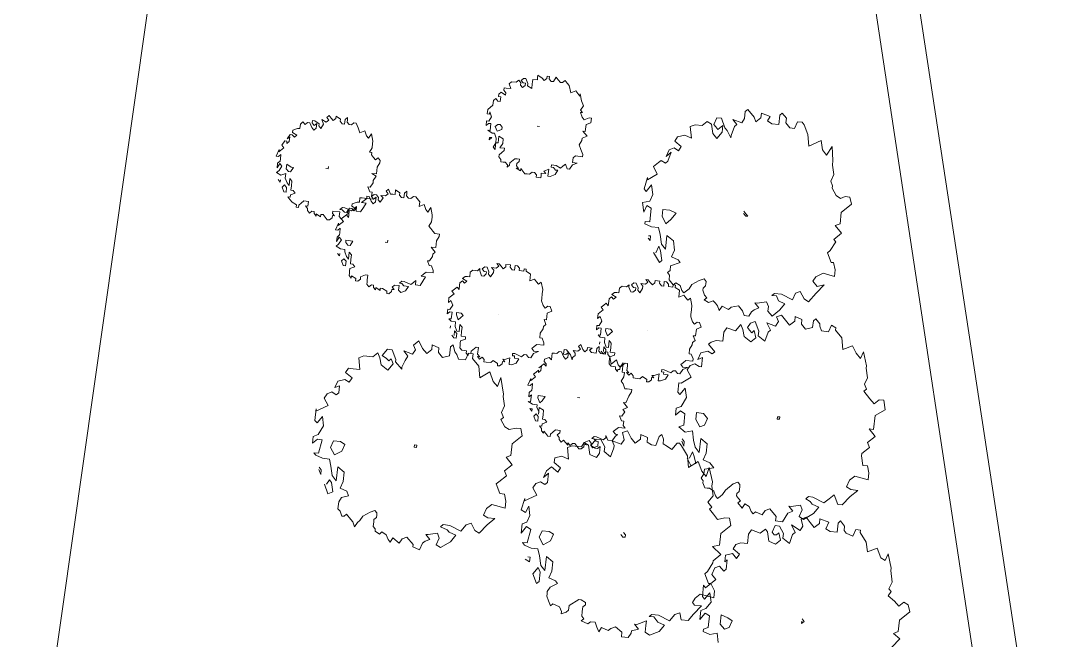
# Model space of a CAD drawing. Header units: metres. Extents: x -977055 to 805873, y -1033982 to 242021.
# Drawn here: x 2703.89 to 2727.54, y 1044.46 to 1058.74 of the extents above; entities that cross this region are included whole.
import ezdxf

# ---------------------------------------------------------------- set-up
doc = ezdxf.new("R2010")
doc.units = ezdxf.units.M
doc.layers.add('PDF_acera', color=7, linetype='Continuous')
doc.layers.add('PDF_PLANTAS', color=7, linetype='Continuous')

# ---------------------------------------------------------------- blocks, each defined once
blk = doc.blocks.new('CALLE')
at = {"layer": 'PDF_acera', "lineweight": 9}
for points in [[(-63.758016, -221.163264), (-63.71568, -219.469824), (-62.360928, -218.199744), (29.719872, -221.332608)], [(-61.683552, -257.910912), (38.822112, -231.450912)], [(-61.429536, -258.757632), (39.033792, -232.21296)]]:
    blk.add_lwpolyline(points, dxfattribs=at)
at = {"layer": 'PDF_PLANTAS', "lineweight": 9}
for points in [[(24.300864, -225.058176), (24.3432, -225.058176), (24.300864, -225.01584), (24.216192, -225.01584), (24.216192, -224.973504), (24.258528, -224.931168), (24.300864, -224.931168), (24.3432, -224.846496), (24.300864, -224.846496), (24.258528, -224.80416), (24.300864, -224.761824), (24.3432, -224.719488), (24.300864, -224.677152), (24.258528, -224.719488), (24.216192, -224.677152), (24.258528, -224.59248), (24.173856, -224.634816), (24.089184, -224.59248), (24.13152, -224.550144), (24.173856, -224.550144), (24.216192, -224.465472), (24.216192, -224.423136), (24.173856, -224.423136), (24.13152, -224.465472), (24.173856, -224.507808), (24.089184, -224.507808), (24.046848, -224.465472), (24.089184, -224.423136), (24.173856, -224.3808), (24.173856, -224.338464), (24.13152, -224.296128), (24.173856, -224.253792), (24.13152, -224.211456), (24.046848, -224.211456), (24.046848, -224.16912), (24.004512, -224.084448), (23.962176, -224.084448), (23.91984, -224.16912), (23.877504, -224.126784), (23.91984, -224.084448), (23.91984, -224.042112), (23.835168, -223.999776), (23.877504, -224.042112), (23.792832, -224.042112), (23.750496, -223.999776), (23.792832, -223.999776), (23.792832, -223.95744), (23.70816, -223.915104), (23.665824, -223.95744), (23.581152, -223.872768), (23.623488, -223.872768), (23.49648, -223.830432), (23.49648, -223.872768), (23.538816, -223.915104), (23.454144, -223.915104), (23.411808, -223.915104), (23.369472, -223.872768), (23.2848, -223.872768), (23.369472, -223.915104), (23.327136, -223.95744), (23.242464, -223.915104), (23.200128, -223.872768), (23.157792, -223.95744), (23.200128, -224.042112), (23.115456, -224.042112), (23.030784, -224.084448), (22.988448, -224.126784), (23.115456, -224.126784), (23.07312, -224.16912), (22.988448, -224.16912), (22.903776, -224.16912), (22.903776, -224.211456), (22.86144, -224.253792), (22.819104, -224.16912), (22.776768, -224.16912), (22.776768, -224.126784), (22.734432, -224.16912), (22.692096, -224.211456), (22.64976, -224.296128), (22.607424, -224.296128), (22.607424, -224.338464), (22.64976, -224.338464), (22.692096, -224.3808), (22.734432, -224.423136), (22.734432, -224.465472), (22.734432, -224.507808), (22.692096, -224.507808), (22.64976, -224.507808), (22.64976, -224.465472), (22.607424, -224.507808), (22.565088, -224.507808), (22.522752, -224.550144), (22.565088, -224.59248), (22.565088, -224.634816), (22.522752, -224.634816), (22.480416, -224.677152), (22.522752, -224.677152), (22.480416, -224.761824), (22.522752, -224.761824), (22.522752, -224.80416), (22.480416, -224.846496), (22.43808, -224.888832), (22.43808, -224.931168), (22.480416, -224.973504), (22.522752, -224.973504), (22.522752, -225.01584), (22.565088, -224.973504), (22.607424, -224.973504), (22.607424, -225.100512), (22.565088, -225.100512), (22.522752, -225.100512), (22.480416, -225.142848), (22.565088, -225.22752), (22.607424, -225.269856), (22.607424, -225.185184), (22.64976, -225.142848), (22.64976, -225.100512), (22.692096, -225.142848), (22.692096, -225.185184), (22.64976, -225.312192), (22.692096, -225.354528), (22.734432, -225.396864), (22.64976, -225.396864), (22.64976, -225.481536), (22.734432, -225.523872), (22.819104, -225.566208), (22.819104, -225.523872), (22.819104, -225.481536), (22.86144, -225.523872), (22.903776, -225.566208), (22.903776, -225.693216), (22.946112, -225.65088), (23.030784, -225.65088), (23.030784, -225.608544), (23.115456, -225.566208), (23.115456, -225.608544), (23.200128, -225.65088), (23.242464, -225.65088), (23.327136, -225.693216), (23.369472, -225.608544), (23.369472, -225.693216), (23.49648, -225.693216), (23.581152, -225.735552), (23.623488, -225.735552), (23.665824, -225.693216), (23.623488, -225.65088), (23.665824, -225.608544), (23.70816, -225.566208), (23.750496, -225.566208), (23.750496, -225.523872), (23.835168, -225.566208), (23.91984, -225.566208), (23.962176, -225.566208), (24.089184, -225.523872), (24.004512, -225.481536), (24.046848, -225.4392), (24.13152, -225.396864), (24.089184, -225.312192), (24.173856, -225.269856), (24.258528, -225.22752), (24.258528, -225.185184), (24.216192, -225.142848), (24.216192, -225.100512), (24.258528, -225.058176)], [(22.946112, -223.999776), (22.86144, -224.042112), (22.86144, -224.084448), (22.946112, -224.084448), (22.988448, -224.042112)], [(23.369472, -224.042112), (23.2848, -224.042112), (23.242464, -224.084448), (23.242464, -224.126784), (23.327136, -224.16912), (23.327136, -224.126784)], [(20.278944, -227.471328), (20.405952, -227.428992), (20.363616, -227.386656), (20.194272, -227.386656), (20.151936, -227.259648), (20.236608, -227.174976), (20.32128, -227.174976), (20.363616, -227.047968), (20.278944, -227.047968), (20.194272, -226.963296), (20.278944, -226.878624), (20.405952, -226.793952), (20.32128, -226.70928), (20.236608, -226.751616), (20.151936, -226.70928), (20.194272, -226.539936), (20.1096, -226.624608), (20.024928, -226.582272), (19.89792, -226.539936), (19.855584, -226.539936), (19.982592, -226.412928), (20.024928, -226.412928), (20.194272, -226.328256), (20.194272, -226.243584), (20.067264, -226.158912), (20.024928, -226.243584), (19.982592, -226.28592), (20.024928, -226.328256), (19.940256, -226.370592), (19.813248, -226.28592), (19.89792, -226.158912), (20.024928, -226.116576), (20.1096, -226.07424), (20.024928, -225.989568), (20.024928, -225.820224), (19.982592, -225.735552), (19.770912, -225.777888), (19.770912, -225.65088), (19.770912, -225.566208), (19.68624, -225.523872), (19.601568, -225.65088), (19.516896, -225.608544), (19.559232, -225.523872), (19.516896, -225.396864), (19.389888, -225.354528), (19.432224, -225.4392), (19.305216, -225.4392), (19.26288, -225.396864), (19.305216, -225.312192), (19.26288, -225.22752), (19.178208, -225.185184), (19.0512, -225.269856), (18.924192, -225.058176), (18.966528, -225.058176), (18.754848, -225.058176), (18.712512, -225.100512), (18.83952, -225.185184), (18.670176, -225.22752), (18.500832, -225.142848), (18.458496, -225.058176), (18.331488, -225.058176), (18.41616, -225.142848), (18.41616, -225.22752), (18.162144, -225.185184), (18.162144, -225.100512), (18.119808, -225.142848), (18.077472, -225.269856), (18.077472, -225.396864), (17.950464, -225.4392), (17.78112, -225.481536), (17.696448, -225.566208), (17.950464, -225.566208), (17.865792, -225.693216), (17.696448, -225.693216), (17.56944, -225.65088), (17.527104, -225.777888), (17.442432, -225.820224), (17.400096, -225.693216), (17.315424, -225.65088), (17.273088, -225.65088), (17.188416, -225.65088), (17.14608, -225.693216), (17.061408, -225.735552), (17.061408, -225.777888), (17.103744, -225.820224), (17.019072, -225.904896), (16.976736, -225.947232), (16.892064, -225.989568), (16.976736, -226.031904), (17.019072, -226.07424), (17.103744, -226.116576), (17.188416, -226.243584), (17.230752, -226.328256), (17.188416, -226.370592), (17.14608, -226.370592), (17.103744, -226.370592), (17.061408, -226.328256), (17.019072, -226.328256), (16.9344, -226.328256), (16.892064, -226.370592), (16.849728, -226.370592), (16.807392, -226.455264), (16.849728, -226.4976), (16.807392, -226.582272), (16.72272, -226.624608), (16.680384, -226.666944), (16.765056, -226.70928), (16.680384, -226.836288), (16.765056, -226.878624), (16.807392, -226.963296), (16.680384, -227.090304), (16.638048, -227.090304), (16.595712, -227.217312), (16.72272, -227.259648), (16.765056, -227.301984), (16.807392, -227.386656), (16.892064, -227.301984), (16.892064, -227.34432), (16.9344, -227.513664), (16.849728, -227.556), (16.72272, -227.513664), (16.680384, -227.598336), (16.807392, -227.76768), (16.9344, -227.852352), (16.976736, -227.725344), (17.019072, -227.683008), (17.061408, -227.556), (17.103744, -227.598336), (17.103744, -227.725344), (17.019072, -227.937024), (17.14608, -228.021696), (17.188416, -228.106368), (17.061408, -228.19104), (17.019072, -228.275712), (17.188416, -228.40272), (17.315424, -228.529728), (17.315424, -228.40272), (17.35776, -228.318048), (17.484768, -228.360384), (17.56944, -228.445056), (17.527104, -228.699072), (17.654112, -228.699072), (17.78112, -228.656736), (17.78112, -228.572064), (17.950464, -228.487392), (17.9928, -228.529728), (18.119808, -228.656736), (18.20448, -228.6144), (18.331488, -228.741408), (18.458496, -228.6144), (18.500832, -228.699072), (18.712512, -228.699072), (18.881856, -228.868416), (19.008864, -228.82608), (19.008864, -228.741408), (18.966528, -228.6144), (19.008864, -228.529728), (19.135872, -228.445056), (19.178208, -228.487392), (19.26288, -228.445056), (19.389888, -228.487392), (19.559232, -228.445056), (19.601568, -228.445056), (19.89792, -228.360384), (19.728576, -228.318048), (19.813248, -228.233376), (19.982592, -228.148704), (19.855584, -227.97936), (20.067264, -227.937024), (20.194272, -227.810016), (20.278944, -227.810016), (20.278944, -227.725344), (20.151936, -227.683008), (20.151936, -227.556), (20.236608, -227.513664)], [(23.07312, -226.28592), (23.115456, -226.28592), (23.07312, -226.243584), (22.988448, -226.243584), (22.988448, -226.201248), (23.030784, -226.158912), (23.07312, -226.158912), (23.115456, -226.07424), (23.030784, -226.07424), (23.030784, -226.031904), (23.030784, -225.989568), (23.115456, -225.947232), (23.07312, -225.904896), (23.030784, -225.947232), (22.988448, -225.904896), (22.988448, -225.820224), (22.946112, -225.86256), (22.86144, -225.820224), (22.903776, -225.777888), (22.946112, -225.777888), (22.988448, -225.735552), (22.988448, -225.693216), (22.946112, -225.65088), (22.903776, -225.693216), (22.946112, -225.735552), (22.86144, -225.735552), (22.819104, -225.693216), (22.86144, -225.65088), (22.946112, -225.608544), (22.946112, -225.566208), (22.903776, -225.566208), (22.903776, -225.481536), (22.903776, -225.4392), (22.819104, -225.4392), (22.819104, -225.396864), (22.776768, -225.312192), (22.734432, -225.312192), (22.692096, -225.396864), (22.64976, -225.354528), (22.692096, -225.312192), (22.692096, -225.269856), (22.607424, -225.22752), (22.64976, -225.269856), (22.565088, -225.269856), (22.522752, -225.269856), (22.565088, -225.22752), (22.522752, -225.185184), (22.480416, -225.142848), (22.43808, -225.185184), (22.353408, -225.100512), (22.395744, -225.100512), (22.268736, -225.058176), (22.268736, -225.100512), (22.311072, -225.142848), (22.2264, -225.142848), (22.184064, -225.142848), (22.141728, -225.100512), (22.057056, -225.100512), (22.141728, -225.142848), (22.099392, -225.185184), (22.01472, -225.142848), (21.972384, -225.100512), (21.930048, -225.185184), (21.930048, -225.269856), (21.887712, -225.269856), (21.80304, -225.312192), (21.760704, -225.354528), (21.887712, -225.354528), (21.845376, -225.396864), (21.760704, -225.396864), (21.676032, -225.396864), (21.676032, -225.4392), (21.633696, -225.481536), (21.59136, -225.396864), (21.549024, -225.396864), (21.506688, -225.396864), (21.464352, -225.396864), (21.422016, -225.4392), (21.464352, -225.4392), (21.422016, -225.523872), (21.37968, -225.523872), (21.37968, -225.566208), (21.422016, -225.608544), (21.464352, -225.608544), (21.506688, -225.693216), (21.506688, -225.735552), (21.464352, -225.735552), (21.422016, -225.735552), (21.37968, -225.735552), (21.337344, -225.735552), (21.295008, -225.777888), (21.337344, -225.820224), (21.337344, -225.86256), (21.295008, -225.86256), (21.252672, -225.904896), (21.295008, -225.904896), (21.252672, -225.989568), (21.295008, -225.989568), (21.295008, -226.031904), (21.252672, -226.116576), (21.210336, -226.116576), (21.210336, -226.158912), (21.252672, -226.201248), (21.295008, -226.201248), (21.295008, -226.243584), (21.337344, -226.201248), (21.37968, -226.243584), (21.37968, -226.328256), (21.337344, -226.328256), (21.295008, -226.328256), (21.252672, -226.370592), (21.295008, -226.455264), (21.37968, -226.4976), (21.37968, -226.412928), (21.422016, -226.370592), (21.422016, -226.328256), (21.464352, -226.370592), (21.464352, -226.412928), (21.422016, -226.539936), (21.464352, -226.582272), (21.506688, -226.624608), (21.422016, -226.624608), (21.422016, -226.70928), (21.506688, -226.751616), (21.59136, -226.793952), (21.59136, -226.751616), (21.59136, -226.70928), (21.633696, -226.751616), (21.676032, -226.793952), (21.676032, -226.92096), (21.718368, -226.92096), (21.80304, -226.878624), (21.80304, -226.836288), (21.887712, -226.793952), (21.887712, -226.836288), (21.972384, -226.878624), (22.01472, -226.878624), (22.057056, -226.92096), (22.141728, -226.836288), (22.141728, -226.92096), (22.268736, -226.92096), (22.353408, -226.963296), (22.395744, -226.963296), (22.395744, -226.92096), (22.395744, -226.878624), (22.43808, -226.836288), (22.480416, -226.793952), (22.522752, -226.751616), (22.607424, -226.793952), (22.692096, -226.793952), (22.734432, -226.793952), (22.86144, -226.751616), (22.776768, -226.70928), (22.819104, -226.666944), (22.903776, -226.624608), (22.86144, -226.539936), (22.946112, -226.539936), (23.030784, -226.455264), (23.030784, -226.412928), (22.988448, -226.370592), (22.988448, -226.328256), (23.030784, -226.28592)], [(21.718368, -225.22752), (21.633696, -225.269856), (21.633696, -225.312192), (21.718368, -225.312192), (21.760704, -225.269856)], [(22.099392, -225.269856), (22.057056, -225.269856), (22.01472, -225.312192), (22.01472, -225.354528), (22.099392, -225.396864), (22.099392, -225.354528)], [(18.41616, -225.4392), (18.289152, -225.396864), (18.162144, -225.481536), (18.246816, -225.608544), (18.373824, -225.65088), (18.41616, -225.566208)], [(18.500832, -226.92096), (18.458496, -226.92096), (18.458496, -226.963296), (18.500832, -226.963296)], [(21.930048, -228.487392), (21.972384, -228.445056), (21.972384, -228.40272), (21.887712, -228.40272), (21.887712, -228.360384), (21.930048, -228.318048), (21.972384, -228.318048), (21.972384, -228.233376), (21.930048, -228.233376), (21.887712, -228.19104), (21.930048, -228.148704), (21.972384, -228.106368), (21.972384, -228.064032), (21.930048, -228.106368), (21.887712, -228.064032), (21.887712, -227.97936), (21.845376, -228.021696), (21.80304, -228.021696), (21.718368, -227.97936), (21.760704, -227.937024), (21.80304, -227.937024), (21.887712, -227.894688), (21.887712, -227.852352), (21.845376, -227.810016), (21.80304, -227.852352), (21.80304, -227.894688), (21.760704, -227.894688), (21.718368, -227.852352), (21.718368, -227.810016), (21.80304, -227.76768), (21.845376, -227.76768), (21.80304, -227.725344), (21.80304, -227.640672), (21.760704, -227.598336), (21.676032, -227.598336), (21.676032, -227.556), (21.676032, -227.513664), (21.633696, -227.471328), (21.59136, -227.556), (21.549024, -227.513664), (21.59136, -227.471328), (21.549024, -227.428992), (21.506688, -227.428992), (21.422016, -227.428992), (21.464352, -227.386656), (21.422016, -227.34432), (21.37968, -227.301984), (21.337344, -227.34432), (21.252672, -227.259648), (21.168, -227.259648), (21.210336, -227.301984), (21.125664, -227.34432), (21.040992, -227.301984), (21.040992, -227.259648), (20.95632, -227.259648), (20.998656, -227.301984), (20.998656, -227.34432), (20.871648, -227.34432), (20.871648, -227.301984), (20.829312, -227.34432), (20.829312, -227.428992), (20.74464, -227.428992), (20.659968, -227.471328), (20.659968, -227.513664), (20.786976, -227.513664), (20.74464, -227.556), (20.659968, -227.556), (20.575296, -227.556), (20.575296, -227.640672), (20.53296, -227.640672), (20.490624, -227.556), (20.448288, -227.556), (20.405952, -227.556), (20.363616, -227.556), (20.32128, -227.598336), (20.32128, -227.640672), (20.32128, -227.683008), (20.278944, -227.683008), (20.236608, -227.725344), (20.278944, -227.725344), (20.278944, -227.76768), (20.32128, -227.76768), (20.405952, -227.852352), (20.405952, -227.894688), (20.363616, -227.894688), (20.32128, -227.894688), (20.278944, -227.894688), (20.236608, -227.937024), (20.236608, -227.894688), (20.194272, -227.937024), (20.236608, -227.97936), (20.194272, -228.021696), (20.151936, -228.021696), (20.151936, -228.064032), (20.151936, -228.148704), (20.194272, -228.19104), (20.151936, -228.275712), (20.1096, -228.275712), (20.1096, -228.318048), (20.151936, -228.360384), (20.194272, -228.360384), (20.194272, -228.40272), (20.236608, -228.360384), (20.236608, -228.40272), (20.278944, -228.487392), (20.236608, -228.487392), (20.151936, -228.487392), (20.151936, -228.529728), (20.194272, -228.6144), (20.278944, -228.656736), (20.278944, -228.572064), (20.32128, -228.572064), (20.32128, -228.529728), (20.363616, -228.529728), (20.363616, -228.572064), (20.32128, -228.699072), (20.363616, -228.741408), (20.363616, -228.783744), (20.32128, -228.82608), (20.32128, -228.868416), (20.405952, -228.910752), (20.448288, -228.995424), (20.448288, -228.910752), (20.490624, -228.868416), (20.53296, -228.910752), (20.575296, -228.953088), (20.575296, -229.080096), (20.617632, -229.080096), (20.702304, -229.03776), (20.702304, -228.995424), (20.786976, -228.995424), (20.871648, -229.03776), (20.913984, -229.03776), (20.95632, -229.080096), (21.040992, -229.03776), (21.040992, -229.080096), (21.168, -229.080096), (21.210336, -229.164768), (21.295008, -229.122432), (21.295008, -229.080096), (21.252672, -229.03776), (21.295008, -228.995424), (21.37968, -228.953088), (21.422016, -228.953088), (21.506688, -228.953088), (21.59136, -228.953088), (21.718368, -228.910752), (21.676032, -228.868416), (21.718368, -228.82608), (21.760704, -228.783744), (21.718368, -228.699072), (21.845376, -228.699072), (21.887712, -228.6144), (21.930048, -228.6144), (21.930048, -228.572064), (21.887712, -228.572064), (21.887712, -228.487392)], [(20.998656, -227.428992), (20.95632, -227.428992), (20.871648, -227.471328), (20.913984, -227.513664), (20.95632, -227.556), (20.998656, -227.513664)], [(24.427872, -229.376448), (24.470208, -229.46112), (24.55488, -229.376448), (24.55488, -229.418784), (24.681888, -229.418784), (24.724224, -229.503456), (24.808896, -229.503456), (24.808896, -229.46112), (24.76656, -229.376448), (24.808896, -229.334112), (24.893568, -229.291776), (24.893568, -229.334112), (24.935904, -229.291776), (25.020576, -229.334112), (25.105248, -229.291776), (25.232256, -229.24944), (25.18992, -229.24944), (25.232256, -229.207104), (25.274592, -229.164768), (25.232256, -229.080096), (25.359264, -229.03776), (25.4016, -228.995424), (25.443936, -228.953088), (25.4016, -228.910752), (25.4016, -228.868416), (25.443936, -228.82608), (25.486272, -228.783744), (25.4016, -228.741408), (25.4016, -228.699072), (25.443936, -228.656736), (25.486272, -228.656736), (25.486272, -228.6144), (25.443936, -228.6144), (25.4016, -228.572064), (25.443936, -228.529728), (25.486272, -228.445056), (25.443936, -228.445056), (25.4016, -228.445056), (25.4016, -228.360384), (25.359264, -228.360384), (25.316928, -228.360384), (25.232256, -228.360384), (25.274592, -228.275712), (25.316928, -228.275712), (25.4016, -228.233376), (25.4016, -228.19104), (25.359264, -228.148704), (25.316928, -228.19104), (25.316928, -228.233376), (25.274592, -228.233376), (25.232256, -228.19104), (25.274592, -228.148704), (25.316928, -228.148704), (25.359264, -228.106368), (25.316928, -228.064032), (25.316928, -227.97936), (25.274592, -227.937024), (25.18992, -227.97936), (25.18992, -227.894688), (25.18992, -227.852352), (25.147584, -227.852352), (25.105248, -227.894688), (25.062912, -227.894688), (25.105248, -227.810016), (25.062912, -227.76768), (25.020576, -227.76768), (25.020576, -227.810016), (24.935904, -227.810016), (24.935904, -227.76768), (24.97824, -227.725344), (24.935904, -227.683008), (24.893568, -227.683008), (24.851232, -227.683008), (24.76656, -227.598336), (24.681888, -227.598336), (24.681888, -227.640672), (24.724224, -227.640672), (24.639552, -227.683008), (24.55488, -227.640672), (24.55488, -227.598336), (24.470208, -227.598336), (24.512544, -227.640672), (24.512544, -227.683008), (24.385536, -227.683008), (24.385536, -227.640672), (24.3432, -227.725344), (24.3432, -227.76768), (24.258528, -227.810016), (24.173856, -227.810016), (24.173856, -227.852352), (24.300864, -227.852352), (24.258528, -227.937024), (24.173856, -227.937024), (24.089184, -227.894688), (24.089184, -227.97936), (24.046848, -227.97936), (24.004512, -227.937024), (23.962176, -227.894688), (23.91984, -227.894688), (23.877504, -227.937024), (23.835168, -227.937024), (23.835168, -227.97936), (23.835168, -228.021696), (23.792832, -228.064032), (23.750496, -228.064032), (23.792832, -228.106368), (23.835168, -228.106368), (23.91984, -228.19104), (23.91984, -228.233376), (23.91984, -228.275712), (23.877504, -228.275712), (23.835168, -228.233376), (23.792832, -228.233376), (23.750496, -228.275712), (23.750496, -228.233376), (23.70816, -228.318048), (23.750496, -228.318048), (23.70816, -228.360384), (23.665824, -228.40272), (23.665824, -228.445056), (23.665824, -228.487392), (23.70816, -228.529728), (23.70816, -228.572064), (23.665824, -228.6144), (23.623488, -228.6144), (23.623488, -228.699072), (23.665824, -228.699072), (23.70816, -228.699072), (23.70816, -228.783744), (23.750496, -228.741408), (23.792832, -228.82608), (23.750496, -228.82608), (23.665824, -228.82608), (23.665824, -228.868416), (23.70816, -228.953088), (23.792832, -228.995424), (23.792832, -228.953088), (23.835168, -228.910752), (23.835168, -228.868416), (23.877504, -228.868416), (23.877504, -228.953088), (23.835168, -229.03776), (23.877504, -229.080096), (23.91984, -229.122432), (23.835168, -229.164768), (23.835168, -229.207104), (23.91984, -229.24944), (23.962176, -229.334112), (23.962176, -229.24944), (24.004512, -229.24944), (24.046848, -229.24944), (24.089184, -229.291776), (24.089184, -229.418784), (24.13152, -229.418784), (24.216192, -229.376448), (24.300864, -229.334112), (24.385536, -229.376448)], [(24.089184, -227.76768), (24.046848, -227.810016), (24.13152, -227.810016), (24.173856, -227.810016)], [(24.258528, -227.683008), (24.216192, -227.683008), (24.258528, -227.725344)], [(24.512544, -227.810016), (24.470208, -227.76768), (24.385536, -227.810016), (24.427872, -227.894688), (24.470208, -227.894688), (24.512544, -227.852352)], [(20.617632, -230.09616), (20.659968, -230.09616), (20.617632, -230.053824), (20.53296, -230.053824), (20.53296, -229.969152), (20.575296, -229.926816), (20.617632, -229.969152), (20.617632, -229.88448), (20.575296, -229.88448), (20.53296, -229.842144), (20.575296, -229.799808), (20.659968, -229.757472), (20.617632, -229.715136), (20.575296, -229.757472), (20.53296, -229.715136), (20.53296, -229.630464), (20.490624, -229.6728), (20.448288, -229.6728), (20.405952, -229.630464), (20.363616, -229.630464), (20.448288, -229.588128), (20.53296, -229.503456), (20.53296, -229.46112), (20.490624, -229.46112), (20.448288, -229.46112), (20.448288, -229.503456), (20.490624, -229.545792), (20.405952, -229.545792), (20.363616, -229.503456), (20.405952, -229.46112), (20.490624, -229.418784), (20.490624, -229.376448), (20.448288, -229.334112), (20.448288, -229.291776), (20.448288, -229.24944), (20.32128, -229.24944), (20.363616, -229.207104), (20.32128, -229.122432), (20.278944, -229.122432), (20.236608, -229.164768), (20.194272, -229.164768), (20.236608, -229.122432), (20.194272, -229.080096), (20.151936, -229.03776), (20.194272, -229.080096), (20.1096, -229.080096), (20.067264, -229.03776), (20.1096, -229.03776), (20.067264, -228.995424), (20.024928, -228.953088), (19.982592, -228.995424), (19.89792, -228.910752), (19.940256, -228.910752), (19.813248, -228.868416), (19.813248, -228.910752), (19.855584, -228.953088), (19.770912, -228.953088), (19.728576, -228.953088), (19.68624, -228.910752), (19.601568, -228.910752), (19.643904, -228.953088), (19.516896, -228.953088), (19.516896, -228.910752), (19.47456, -228.995424), (19.47456, -229.080096), (19.432224, -229.080096), (19.347552, -229.122432), (19.305216, -229.122432), (19.432224, -229.122432), (19.389888, -229.207104), (19.305216, -229.207104), (19.220544, -229.207104), (19.220544, -229.24944), (19.178208, -229.291776), (19.135872, -229.207104), (19.093536, -229.207104), (19.093536, -229.164768), (19.0512, -229.207104), (19.008864, -229.207104), (18.966528, -229.24944), (19.008864, -229.24944), (18.966528, -229.291776), (18.924192, -229.334112), (18.924192, -229.376448), (18.966528, -229.376448), (19.008864, -229.418784), (19.0512, -229.46112), (19.0512, -229.503456), (19.0512, -229.545792), (19.008864, -229.545792), (18.966528, -229.503456), (18.924192, -229.545792), (18.881856, -229.545792), (18.83952, -229.588128), (18.881856, -229.630464), (18.83952, -229.6728), (18.797184, -229.715136), (18.83952, -229.715136), (18.797184, -229.757472), (18.83952, -229.799808), (18.83952, -229.842144), (18.797184, -229.88448), (18.754848, -229.926816), (18.754848, -229.969152), (18.797184, -230.011488), (18.83952, -230.011488), (18.83952, -230.053824), (18.881856, -230.011488), (18.924192, -230.09616), (18.881856, -230.138496), (18.83952, -230.138496), (18.797184, -230.180832), (18.83952, -230.265504), (18.924192, -230.265504), (18.924192, -230.223168), (18.966528, -230.180832), (18.966528, -230.138496), (19.008864, -230.180832), (19.008864, -230.223168), (18.966528, -230.350176), (19.008864, -230.392512), (19.0512, -230.392512), (18.966528, -230.434848), (18.966528, -230.51952), (19.0512, -230.561856), (19.093536, -230.604192), (19.093536, -230.561856), (19.135872, -230.51952), (19.178208, -230.561856), (19.220544, -230.604192), (19.220544, -230.7312), (19.26288, -230.688864), (19.347552, -230.688864), (19.347552, -230.646528), (19.432224, -230.604192), (19.432224, -230.646528), (19.516896, -230.688864), (19.559232, -230.646528), (19.601568, -230.7312), (19.68624, -230.646528), (19.68624, -230.688864), (19.813248, -230.7312), (19.89792, -230.773536), (19.940256, -230.773536), (19.940256, -230.7312), (19.940256, -230.688864), (19.940256, -230.646528), (20.024928, -230.604192), (20.067264, -230.561856), (20.151936, -230.604192), (20.236608, -230.604192), (20.236608, -230.561856), (20.405952, -230.561856), (20.32128, -230.51952), (20.363616, -230.477184), (20.448288, -230.434848), (20.363616, -230.350176), (20.490624, -230.30784), (20.53296, -230.265504), (20.575296, -230.265504), (20.575296, -230.223168), (20.53296, -230.180832), (20.53296, -230.138496), (20.575296, -230.09616)], [(19.389888, -228.953088), (19.347552, -228.995424), (19.389888, -228.995424)], [(19.093536, -231.450912), (19.178208, -231.408576), (19.135872, -231.36624), (18.966528, -231.323904), (18.966528, -231.239232), (19.008864, -231.15456), (19.093536, -231.15456), (19.135872, -231.027552), (19.0512, -231.027552), (18.966528, -230.94288), (19.0512, -230.858208), (19.178208, -230.773536), (19.135872, -230.688864), (19.008864, -230.7312), (18.924192, -230.688864), (18.966528, -230.51952), (18.881856, -230.561856), (18.83952, -230.561856), (18.670176, -230.51952), (18.754848, -230.392512), (18.83952, -230.392512), (18.966528, -230.30784), (18.966528, -230.223168), (18.83952, -230.138496), (18.797184, -230.223168), (18.797184, -230.265504), (18.83952, -230.30784), (18.712512, -230.30784), (18.62784, -230.265504), (18.670176, -230.138496), (18.83952, -230.09616), (18.881856, -230.011488), (18.797184, -229.969152), (18.797184, -229.799808), (18.754848, -229.715136), (18.543168, -229.757472), (18.585504, -229.630464), (18.543168, -229.503456), (18.458496, -229.503456), (18.373824, -229.630464), (18.289152, -229.588128), (18.373824, -229.46112), (18.289152, -229.376448), (18.162144, -229.334112), (18.246816, -229.418784), (18.077472, -229.418784), (18.035136, -229.376448), (18.077472, -229.291776), (18.035136, -229.207104), (17.950464, -229.164768), (17.823456, -229.24944), (17.696448, -229.03776), (17.738784, -229.03776), (17.527104, -228.995424), (17.484768, -229.080096), (17.611776, -229.122432), (17.442432, -229.164768), (17.315424, -229.122432), (17.273088, -229.03776), (17.103744, -229.03776), (17.230752, -229.122432), (17.188416, -229.207104), (16.9344, -229.164768), (16.9344, -229.080096), (16.892064, -229.122432), (16.849728, -229.24944), (16.849728, -229.376448), (16.72272, -229.418784), (16.553376, -229.46112), (16.468704, -229.545792), (16.72272, -229.545792), (16.638048, -229.6728), (16.468704, -229.6728), (16.341696, -229.630464), (16.29936, -229.757472), (16.257024, -229.799808), (16.172352, -229.6728), (16.08768, -229.630464), (16.045344, -229.630464), (16.003008, -229.630464), (15.918336, -229.6728), (15.833664, -229.715136), (15.876, -229.757472), (15.833664, -229.88448), (15.748992, -229.926816), (15.706656, -229.926816), (15.748992, -230.011488), (15.791328, -230.053824), (15.876, -230.053824), (16.003008, -230.223168), (16.003008, -230.265504), (15.960672, -230.350176), (15.918336, -230.350176), (15.876, -230.30784), (15.833664, -230.30784), (15.791328, -230.30784), (15.706656, -230.30784), (15.66432, -230.350176), (15.621984, -230.30784), (15.579648, -230.434848), (15.621984, -230.477184), (15.621984, -230.561856), (15.537312, -230.604192), (15.45264, -230.646528), (15.537312, -230.688864), (15.494976, -230.815872), (15.537312, -230.858208), (15.579648, -230.94288), (15.494976, -231.069888), (15.410304, -231.069888), (15.410304, -231.196896), (15.494976, -231.239232), (15.537312, -231.239232), (15.579648, -231.36624), (15.66432, -231.281568), (15.66432, -231.323904), (15.748992, -231.493248), (15.66432, -231.493248), (15.537312, -231.493248), (15.494976, -231.57792), (15.579648, -231.747264), (15.706656, -231.831936), (15.748992, -231.704928), (15.833664, -231.620256), (15.833664, -231.535584), (15.876, -231.57792), (15.876, -231.704928), (15.791328, -231.916608), (15.918336, -232.00128), (15.960672, -232.085952), (15.833664, -232.128288), (15.833664, -232.255296), (15.960672, -232.339968), (16.130016, -232.466976), (16.130016, -232.339968), (16.172352, -232.297632), (16.257024, -232.339968), (16.341696, -232.42464), (16.29936, -232.678656), (16.426368, -232.678656), (16.553376, -232.593984), (16.553376, -232.551648), (16.72272, -232.466976), (16.765056, -232.509312), (16.9344, -232.593984), (16.976736, -232.593984), (17.103744, -232.720992), (17.230752, -232.551648), (17.273088, -232.678656), (17.484768, -232.678656), (17.654112, -232.848), (17.78112, -232.805664), (17.78112, -232.720992), (17.738784, -232.593984), (17.823456, -232.509312), (17.908128, -232.42464), (17.950464, -232.466976), (18.035136, -232.382304), (18.162144, -232.466976), (18.331488, -232.42464), (18.41616, -232.42464), (18.670176, -232.339968), (18.500832, -232.297632), (18.585504, -232.21296), (18.754848, -232.128288), (18.62784, -231.958944), (18.83952, -231.916608), (19.008864, -231.7896), (19.0512, -231.747264), (19.0512, -231.704928), (18.924192, -231.620256), (18.966528, -231.535584), (19.008864, -231.450912)], [(19.26288, -229.03776), (19.178208, -229.080096), (19.178208, -229.122432), (19.26288, -229.122432), (19.305216, -229.080096)], [(19.643904, -229.080096), (19.601568, -229.080096), (19.516896, -229.122432), (19.559232, -229.164768), (19.643904, -229.207104), (19.643904, -229.122432)], [(16.384032, -229.334112), (16.214688, -229.418784), (16.257024, -229.46112), (16.426368, -229.46112), (16.51104, -229.418784)], [(17.188416, -229.418784), (17.061408, -229.376448), (16.9344, -229.46112), (17.019072, -229.588128), (17.14608, -229.630464), (17.188416, -229.545792)], [(21.930048, -231.239232), (21.972384, -231.196896), (21.972384, -231.15456), (21.887712, -231.15456), (21.887712, -231.112224), (21.930048, -231.069888), (21.972384, -231.069888), (21.972384, -230.985216), (21.930048, -230.985216), (21.887712, -230.94288), (21.930048, -230.900544), (21.972384, -230.858208), (21.972384, -230.815872), (21.930048, -230.858208), (21.887712, -230.815872), (21.887712, -230.7312), (21.845376, -230.773536), (21.80304, -230.773536), (21.718368, -230.7312), (21.760704, -230.688864), (21.80304, -230.688864), (21.887712, -230.646528), (21.887712, -230.604192), (21.845376, -230.561856), (21.80304, -230.604192), (21.80304, -230.646528), (21.760704, -230.646528), (21.718368, -230.604192), (21.718368, -230.561856), (21.80304, -230.51952), (21.845376, -230.51952), (21.80304, -230.477184), (21.80304, -230.392512), (21.760704, -230.350176), (21.676032, -230.350176), (21.676032, -230.30784), (21.676032, -230.265504), (21.633696, -230.223168), (21.59136, -230.30784), (21.549024, -230.265504), (21.59136, -230.223168), (21.549024, -230.180832), (21.506688, -230.180832), (21.422016, -230.180832), (21.464352, -230.138496), (21.422016, -230.09616), (21.37968, -230.053824), (21.337344, -230.09616), (21.252672, -230.011488), (21.168, -230.011488), (21.210336, -230.053824), (21.125664, -230.09616), (21.040992, -230.053824), (21.040992, -230.011488), (20.95632, -230.011488), (20.998656, -230.053824), (20.998656, -230.09616), (20.871648, -230.09616), (20.871648, -230.053824), (20.829312, -230.09616), (20.829312, -230.180832), (20.74464, -230.180832), (20.659968, -230.223168), (20.659968, -230.265504), (20.786976, -230.265504), (20.74464, -230.30784), (20.659968, -230.30784), (20.575296, -230.30784), (20.575296, -230.392512), (20.53296, -230.392512), (20.490624, -230.30784), (20.448288, -230.30784), (20.405952, -230.30784), (20.363616, -230.30784), (20.32128, -230.350176), (20.32128, -230.392512), (20.32128, -230.434848), (20.278944, -230.434848), (20.236608, -230.477184), (20.278944, -230.477184), (20.278944, -230.51952), (20.32128, -230.51952), (20.405952, -230.604192), (20.405952, -230.646528), (20.363616, -230.646528), (20.32128, -230.646528), (20.278944, -230.646528), (20.236608, -230.688864), (20.236608, -230.646528), (20.194272, -230.688864), (20.236608, -230.7312), (20.194272, -230.773536), (20.151936, -230.773536), (20.151936, -230.815872), (20.151936, -230.900544), (20.194272, -230.94288), (20.151936, -231.027552), (20.1096, -231.027552), (20.1096, -231.069888), (20.151936, -231.112224), (20.194272, -231.112224), (20.194272, -231.15456), (20.236608, -231.112224), (20.236608, -231.15456), (20.278944, -231.239232), (20.236608, -231.239232), (20.151936, -231.239232), (20.151936, -231.281568), (20.194272, -231.36624), (20.278944, -231.408576), (20.278944, -231.323904), (20.32128, -231.323904), (20.32128, -231.281568), (20.363616, -231.281568), (20.363616, -231.323904), (20.32128, -231.450912), (20.363616, -231.493248), (20.363616, -231.535584), (20.32128, -231.57792), (20.32128, -231.620256), (20.405952, -231.662592), (20.448288, -231.747264), (20.448288, -231.662592), (20.490624, -231.620256), (20.53296, -231.662592), (20.575296, -231.704928), (20.575296, -231.831936), (20.617632, -231.831936), (20.702304, -231.7896), (20.702304, -231.747264), (20.786976, -231.747264), (20.871648, -231.7896), (20.913984, -231.7896), (20.95632, -231.831936), (21.040992, -231.7896), (21.040992, -231.831936), (21.168, -231.831936), (21.210336, -231.916608), (21.295008, -231.874272), (21.295008, -231.831936), (21.252672, -231.7896), (21.295008, -231.747264), (21.37968, -231.704928), (21.422016, -231.704928), (21.506688, -231.704928), (21.59136, -231.704928), (21.718368, -231.662592), (21.676032, -231.620256), (21.718368, -231.57792), (21.760704, -231.535584), (21.718368, -231.450912), (21.845376, -231.450912), (21.887712, -231.36624), (21.930048, -231.36624), (21.930048, -231.323904), (21.887712, -231.323904), (21.887712, -231.239232)], [(20.998656, -230.180832), (20.95632, -230.180832), (20.871648, -230.223168), (20.913984, -230.265504), (20.95632, -230.30784), (20.998656, -230.265504)], [(25.18992, -233.05968), (25.274592, -232.975008), (25.232256, -232.932672), (25.062912, -232.932672), (25.062912, -232.805664), (25.105248, -232.720992), (25.18992, -232.763328), (25.232256, -232.593984), (25.147584, -232.593984), (25.062912, -232.509312), (25.147584, -232.466976), (25.274592, -232.339968), (25.232256, -232.297632), (25.105248, -232.297632), (25.020576, -232.255296), (25.062912, -232.085952), (24.97824, -232.170624), (24.935904, -232.128288), (24.76656, -232.085952), (24.724224, -232.085952), (24.851232, -232.00128), (24.893568, -231.958944), (25.062912, -231.874272), (25.062912, -231.7896), (24.935904, -231.747264), (24.893568, -231.7896), (24.851232, -231.831936), (24.935904, -231.916608), (24.808896, -231.916608), (24.681888, -231.831936), (24.76656, -231.747264), (24.935904, -231.704928), (24.97824, -231.620256), (24.893568, -231.535584), (24.893568, -231.408576), (24.851232, -231.323904), (24.639552, -231.36624), (24.681888, -231.239232), (24.639552, -231.112224), (24.55488, -231.069888), (24.470208, -231.196896), (24.385536, -231.15456), (24.427872, -231.069888), (24.385536, -230.985216), (24.258528, -230.94288), (24.3432, -231.027552), (24.173856, -230.985216), (24.13152, -230.94288), (24.173856, -230.858208), (24.13152, -230.815872), (24.046848, -230.7312), (23.91984, -230.815872), (23.792832, -230.646528), (23.835168, -230.646528), (23.623488, -230.604192), (23.581152, -230.646528), (23.70816, -230.7312), (23.538816, -230.773536), (23.411808, -230.7312), (23.369472, -230.604192), (23.200128, -230.646528), (23.327136, -230.688864), (23.2848, -230.773536), (23.030784, -230.773536), (23.030784, -230.688864), (22.988448, -230.688864), (22.946112, -230.815872), (22.946112, -230.94288), (22.819104, -230.985216), (22.64976, -231.027552), (22.565088, -231.112224), (22.819104, -231.112224), (22.734432, -231.239232), (22.565088, -231.281568), (22.43808, -231.239232), (22.395744, -231.36624), (22.353408, -231.408576), (22.268736, -231.239232), (22.184064, -231.239232), (22.141728, -231.196896), (22.099392, -231.239232), (22.01472, -231.239232), (21.930048, -231.323904), (21.972384, -231.36624), (21.930048, -231.450912), (21.845376, -231.493248), (21.80304, -231.535584), (21.845376, -231.57792), (21.887712, -231.620256), (21.972384, -231.662592), (22.057056, -231.7896), (22.099392, -231.874272), (22.057056, -231.916608), (22.01472, -231.916608), (21.972384, -231.916608), (21.930048, -231.874272), (21.887712, -231.874272), (21.80304, -231.916608), (21.760704, -231.958944), (21.718368, -231.916608), (21.676032, -232.00128), (21.718368, -232.085952), (21.676032, -232.128288), (21.633696, -232.170624), (21.549024, -232.21296), (21.633696, -232.255296), (21.59136, -232.382304), (21.633696, -232.42464), (21.676032, -232.551648), (21.59136, -232.63632), (21.506688, -232.678656), (21.506688, -232.763328), (21.59136, -232.805664), (21.633696, -232.848), (21.676032, -232.932672), (21.760704, -232.848), (21.760704, -232.890336), (21.80304, -233.05968), (21.718368, -233.102016), (21.633696, -233.102016), (21.549024, -233.186688), (21.676032, -233.313696), (21.80304, -233.398368), (21.845376, -233.27136), (21.930048, -233.229024), (21.930048, -233.144352), (21.972384, -233.186688), (21.972384, -233.313696), (21.887712, -233.525376), (22.01472, -233.567712), (22.057056, -233.652384), (21.930048, -233.737056), (21.887712, -233.821728), (22.057056, -233.948736), (22.2264, -234.075744), (22.184064, -233.948736), (22.268736, -233.864064), (22.353408, -233.9064), (22.43808, -234.033408), (22.395744, -234.245088), (22.522752, -234.245088), (22.64976, -234.202752), (22.64976, -234.160416), (22.819104, -234.075744), (22.86144, -234.11808), (23.030784, -234.202752), (23.07312, -234.160416), (23.200128, -234.287424), (23.327136, -234.160416), (23.369472, -234.245088), (23.581152, -234.245088), (23.750496, -234.414432), (23.877504, -234.372096), (23.877504, -234.287424), (23.835168, -234.202752), (23.877504, -234.11808), (24.004512, -234.033408), (24.046848, -234.033408), (24.13152, -233.991072), (24.258528, -234.033408), (24.427872, -233.991072), (24.512544, -233.991072), (24.76656, -233.948736), (24.597216, -233.864064), (24.681888, -233.779392), (24.851232, -233.737056), (24.724224, -233.525376), (24.935904, -233.48304), (25.105248, -233.398368), (25.147584, -233.356032), (25.147584, -233.27136), (25.020576, -233.229024), (25.020576, -233.144352), (25.105248, -233.05968)], [(23.2848, -230.985216), (23.157792, -230.985216), (23.030784, -231.069888), (23.115456, -231.15456), (23.242464, -231.239232), (23.2848, -231.112224)], [(21.506688, -234.075744), (21.59136, -233.991072), (21.549024, -233.948736), (21.422016, -233.948736), (21.37968, -233.821728), (21.464352, -233.737056), (21.549024, -233.737056), (21.59136, -233.610048), (21.506688, -233.610048), (21.422016, -233.525376), (21.506688, -233.440704), (21.59136, -233.356032), (21.549024, -233.27136), (21.464352, -233.313696), (21.37968, -233.27136), (21.422016, -233.102016), (21.295008, -233.186688), (21.252672, -233.144352), (21.083328, -233.102016), (21.168, -232.975008), (21.252672, -232.975008), (21.422016, -232.890336), (21.37968, -232.805664), (21.295008, -232.763328), (21.252672, -232.805664), (21.210336, -232.848), (21.252672, -232.890336), (21.125664, -232.932672), (21.040992, -232.848), (21.125664, -232.720992), (21.252672, -232.678656), (21.337344, -232.63632), (21.210336, -232.551648), (21.252672, -232.382304), (21.168, -232.339968), (20.998656, -232.339968), (20.998656, -232.21296), (20.95632, -232.128288), (20.913984, -232.085952), (20.786976, -232.21296), (20.74464, -232.170624), (20.786976, -232.085952), (20.74464, -231.958944), (20.617632, -231.916608), (20.659968, -232.00128), (20.490624, -232.00128), (20.490624, -231.958944), (20.53296, -231.874272), (20.490624, -231.7896), (20.405952, -231.747264), (20.278944, -231.831936), (20.151936, -231.662592), (20.151936, -231.620256), (19.982592, -231.620256), (19.940256, -231.662592), (20.067264, -231.747264), (19.89792, -231.7896), (19.728576, -231.704928), (19.68624, -231.620256), (19.559232, -231.620256), (19.643904, -231.704928), (19.601568, -231.7896), (19.389888, -231.7896), (19.347552, -231.704928), (19.26288, -231.831936), (19.305216, -231.958944), (19.135872, -232.00128), (19.008864, -232.043616), (18.924192, -232.128288), (19.178208, -232.128288), (19.093536, -232.255296), (18.924192, -232.255296), (18.797184, -232.21296), (18.754848, -232.339968), (18.670176, -232.42464), (18.62784, -232.255296), (18.543168, -232.255296), (18.458496, -232.21296), (18.41616, -232.255296), (18.373824, -232.255296), (18.289152, -232.297632), (18.289152, -232.339968), (18.289152, -232.382304), (18.246816, -232.466976), (18.162144, -232.509312), (18.119808, -232.551648), (18.162144, -232.593984), (18.20448, -232.63632), (18.289152, -232.678656), (18.41616, -232.805664), (18.458496, -232.890336), (18.41616, -232.932672), (18.373824, -232.932672), (18.289152, -232.932672), (18.246816, -232.890336), (18.20448, -232.890336), (18.162144, -232.932672), (18.119808, -232.975008), (18.077472, -232.932672), (17.9928, -233.017344), (18.077472, -233.05968), (18.035136, -233.144352), (17.950464, -233.186688), (17.908128, -233.229024), (17.950464, -233.27136), (17.908128, -233.398368), (17.9928, -233.440704), (18.035136, -233.525376), (17.908128, -233.652384), (17.823456, -233.652384), (17.823456, -233.779392), (17.908128, -233.821728), (17.9928, -233.864064), (18.035136, -233.948736), (18.119808, -233.864064), (18.119808, -233.9064), (18.162144, -234.075744), (18.077472, -234.11808), (17.950464, -234.075744), (17.908128, -234.160416), (18.035136, -234.32976), (18.162144, -234.414432), (18.20448, -234.287424), (18.246816, -234.245088), (18.289152, -234.160416), (18.331488, -234.202752), (18.331488, -234.287424), (18.246816, -234.499104), (18.331488, -234.583776), (18.41616, -234.668448), (18.246816, -234.75312), (18.246816, -234.837792), (18.41616, -234.9648), (18.543168, -235.091808), (18.543168, -234.9648), (18.585504, -234.880128), (18.712512, -234.922464), (18.797184, -235.007136), (18.754848, -235.261152), (18.881856, -235.261152), (19.008864, -235.218816), (19.008864, -235.134144), (19.178208, -235.091808), (19.220544, -235.091808), (19.347552, -235.218816), (19.432224, -235.17648), (19.559232, -235.303488), (19.68624, -235.17648), (19.68624, -235.261152), (19.940256, -235.261152), (20.067264, -235.430496), (20.236608, -235.38816), (20.236608, -235.303488), (20.151936, -235.218816), (20.236608, -235.134144), (20.363616, -235.007136), (20.405952, -235.049472), (20.490624, -235.007136), (20.617632, -235.049472), (20.786976, -235.007136), (20.829312, -235.007136), (21.083328, -234.922464), (20.95632, -234.880128), (21.040992, -234.795456), (21.168, -234.710784), (21.083328, -234.54144), (21.295008, -234.499104), (21.422016, -234.372096), (21.464352, -234.372096), (21.506688, -234.287424), (21.37968, -234.245088), (21.37968, -234.11808), (21.464352, -234.075744)], [(19.643904, -232.00128), (19.516896, -232.00128), (19.389888, -232.085952), (19.432224, -232.170624), (19.559232, -232.21296), (19.643904, -232.128288)], [(16.003008, -232.848), (15.833664, -232.848), (15.748992, -232.932672), (15.791328, -233.017344), (15.918336, -233.05968), (15.960672, -232.975008)], [(19.728576, -233.48304), (19.68624, -233.48304), (19.68624, -233.525376), (19.728576, -233.525376)]]:
    blk.add_lwpolyline(points, close=True, dxfattribs=at)
for points in [[(23.07312, -223.915104), (23.030784, -223.95744), (23.07312, -223.95744)], [(23.369472, -224.761824), (23.369472, -224.80416), (23.411808, -224.80416)], [(21.845376, -225.142848), (21.80304, -225.185184), (21.845376, -225.185184)], [(17.611776, -225.354528), (17.442432, -225.4392), (17.484768, -225.523872), (17.654112, -225.481536), (17.696448, -225.4392), (17.611776, -225.396864)], [(17.865792, -225.22752), (17.78112, -225.269856), (17.865792, -225.269856), (17.908128, -225.22752)], [(22.141728, -225.989568), (22.141728, -226.031904), (22.184064, -226.031904)], [(20.575296, -227.386656), (20.53296, -227.428992), (20.53296, -227.471328), (20.617632, -227.471328), (20.659968, -227.428992), (20.575296, -227.428992)], [(20.74464, -227.34432), (20.702304, -227.34432), (20.74464, -227.34432)], [(21.040992, -228.19104), (21.040992, -228.19104)], [(24.55488, -228.529728), (24.55488, -228.572064), (24.55488, -228.529728)], [(25.486272, -228.445056), (25.486272, -228.445056)], [(25.486272, -228.783744), (25.486272, -228.783744)], [(16.638048, -229.164768), (16.595712, -229.24944), (16.680384, -229.24944), (16.680384, -229.207104)], [(19.68624, -229.799808), (19.68624, -229.842144)], [(20.74464, -230.09616), (20.702304, -230.09616), (20.74464, -230.09616)], [(20.575296, -230.138496), (20.53296, -230.180832), (20.53296, -230.223168), (20.617632, -230.223168), (20.659968, -230.180832), (20.575296, -230.180832)], [(22.734432, -230.773536), (22.692096, -230.815872), (22.776768, -230.815872), (22.776768, -230.773536)], [(17.273088, -230.858208), (17.230752, -230.900544), (17.230752, -230.94288), (17.273088, -230.94288), (17.315424, -230.900544)], [(21.040992, -230.94288), (21.040992, -230.94288)], [(22.480416, -230.900544), (22.311072, -231.027552), (22.353408, -231.069888), (22.522752, -231.027552), (22.607424, -230.985216), (22.480416, -230.94288)], [(19.093536, -231.7896), (19.008864, -231.831936), (19.093536, -231.831936), (19.135872, -231.7896)], [(18.797184, -231.916608), (18.670176, -232.00128), (18.712512, -232.085952), (18.83952, -232.043616), (18.924192, -232.00128), (18.797184, -231.958944)], [(15.748992, -236.0232), (15.918336, -236.150208), (16.003008, -236.0232), (16.045344, -236.107872), (16.257024, -236.107872), (16.426368, -236.277216), (16.553376, -236.23488), (16.595712, -236.150208), (16.51104, -236.065536), (16.595712, -235.980864), (16.680384, -235.853856), (16.765056, -235.896192), (16.807392, -235.853856), (16.9344, -235.896192), (17.14608, -235.853856), (17.188416, -235.853856), (17.442432, -235.769184), (17.315424, -235.726848), (17.35776, -235.642176), (17.527104, -235.557504), (17.442432, -235.38816), (17.611776, -235.345824), (17.78112, -235.218816), (17.823456, -235.218816), (17.823456, -235.134144), (17.696448, -235.091808), (17.738784, -234.9648), (17.78112, -234.922464), (17.865792, -234.922464), (17.950464, -234.837792), (17.908128, -234.795456), (17.738784, -234.795456), (17.738784, -234.668448), (17.78112, -234.583776), (17.908128, -234.626112), (17.950464, -234.456768), (17.865792, -234.456768), (17.78112, -234.372096), (17.865792, -234.287424), (17.950464, -234.202752), (17.908128, -234.11808), (17.78112, -234.160416), (17.696448, -234.11808), (17.78112, -233.948736), (17.654112, -234.033408), (17.611776, -233.991072), (17.442432, -233.948736), (17.527104, -233.821728), (17.611776, -233.821728), (17.738784, -233.737056), (17.738784, -233.652384), (17.611776, -233.610048), (17.56944, -233.652384), (17.56944, -233.69472), (17.611776, -233.737056), (17.484768, -233.779392), (17.400096, -233.69472), (17.442432, -233.567712), (17.611776, -233.525376), (17.654112, -233.48304), (17.56944, -233.398368), (17.611776, -233.229024), (17.527104, -233.186688), (17.35776, -233.186688), (17.35776, -233.05968), (17.315424, -232.975008), (17.230752, -232.932672), (17.14608, -233.05968), (17.061408, -233.017344), (17.14608, -232.932672), (17.103744, -232.805664), (16.976736, -232.805664), (17.019072, -232.848), (16.849728, -232.848), (16.807392, -232.805664), (16.892064, -232.720992), (16.849728, -232.63632), (16.72272, -232.593984), (16.638048, -232.678656), (16.468704, -232.509312), (16.51104, -232.466976), (16.29936, -232.466976), (16.257024, -232.509312), (16.384032, -232.593984), (16.214688, -232.63632), (16.08768, -232.551648), (16.045344, -232.466976), (15.876, -232.466976), (16.003008, -232.551648), (15.960672, -232.63632), (15.748992, -232.63632), (15.706656, -232.551648), (15.66432, -232.551648), (15.621984, -232.678656), (15.66432, -232.805664), (15.494976, -232.848)], [(23.369472, -232.466976), (23.327136, -232.509312), (23.327136, -232.551648), (23.369472, -232.509312), (23.411808, -232.466976)], [(16.045344, -234.32976), (16.003008, -234.32976), (16.045344, -234.372096), (16.08768, -234.32976)]]:
    blk.add_lwpolyline(points, dxfattribs=at)

msp = doc.modelspace()

# ---------------------------------------------------------------- block references
at = {"xscale": 1.255773352820658, "yscale": 1.255773352820658, "zscale": 1.255773352820658, "rotation": 83.85573648860341}
msp.add_blockref('CALLE', (2427.15058, 1056.36283, 1015.371), dxfattribs=at)

doc.saveas('drawing.dxf')
